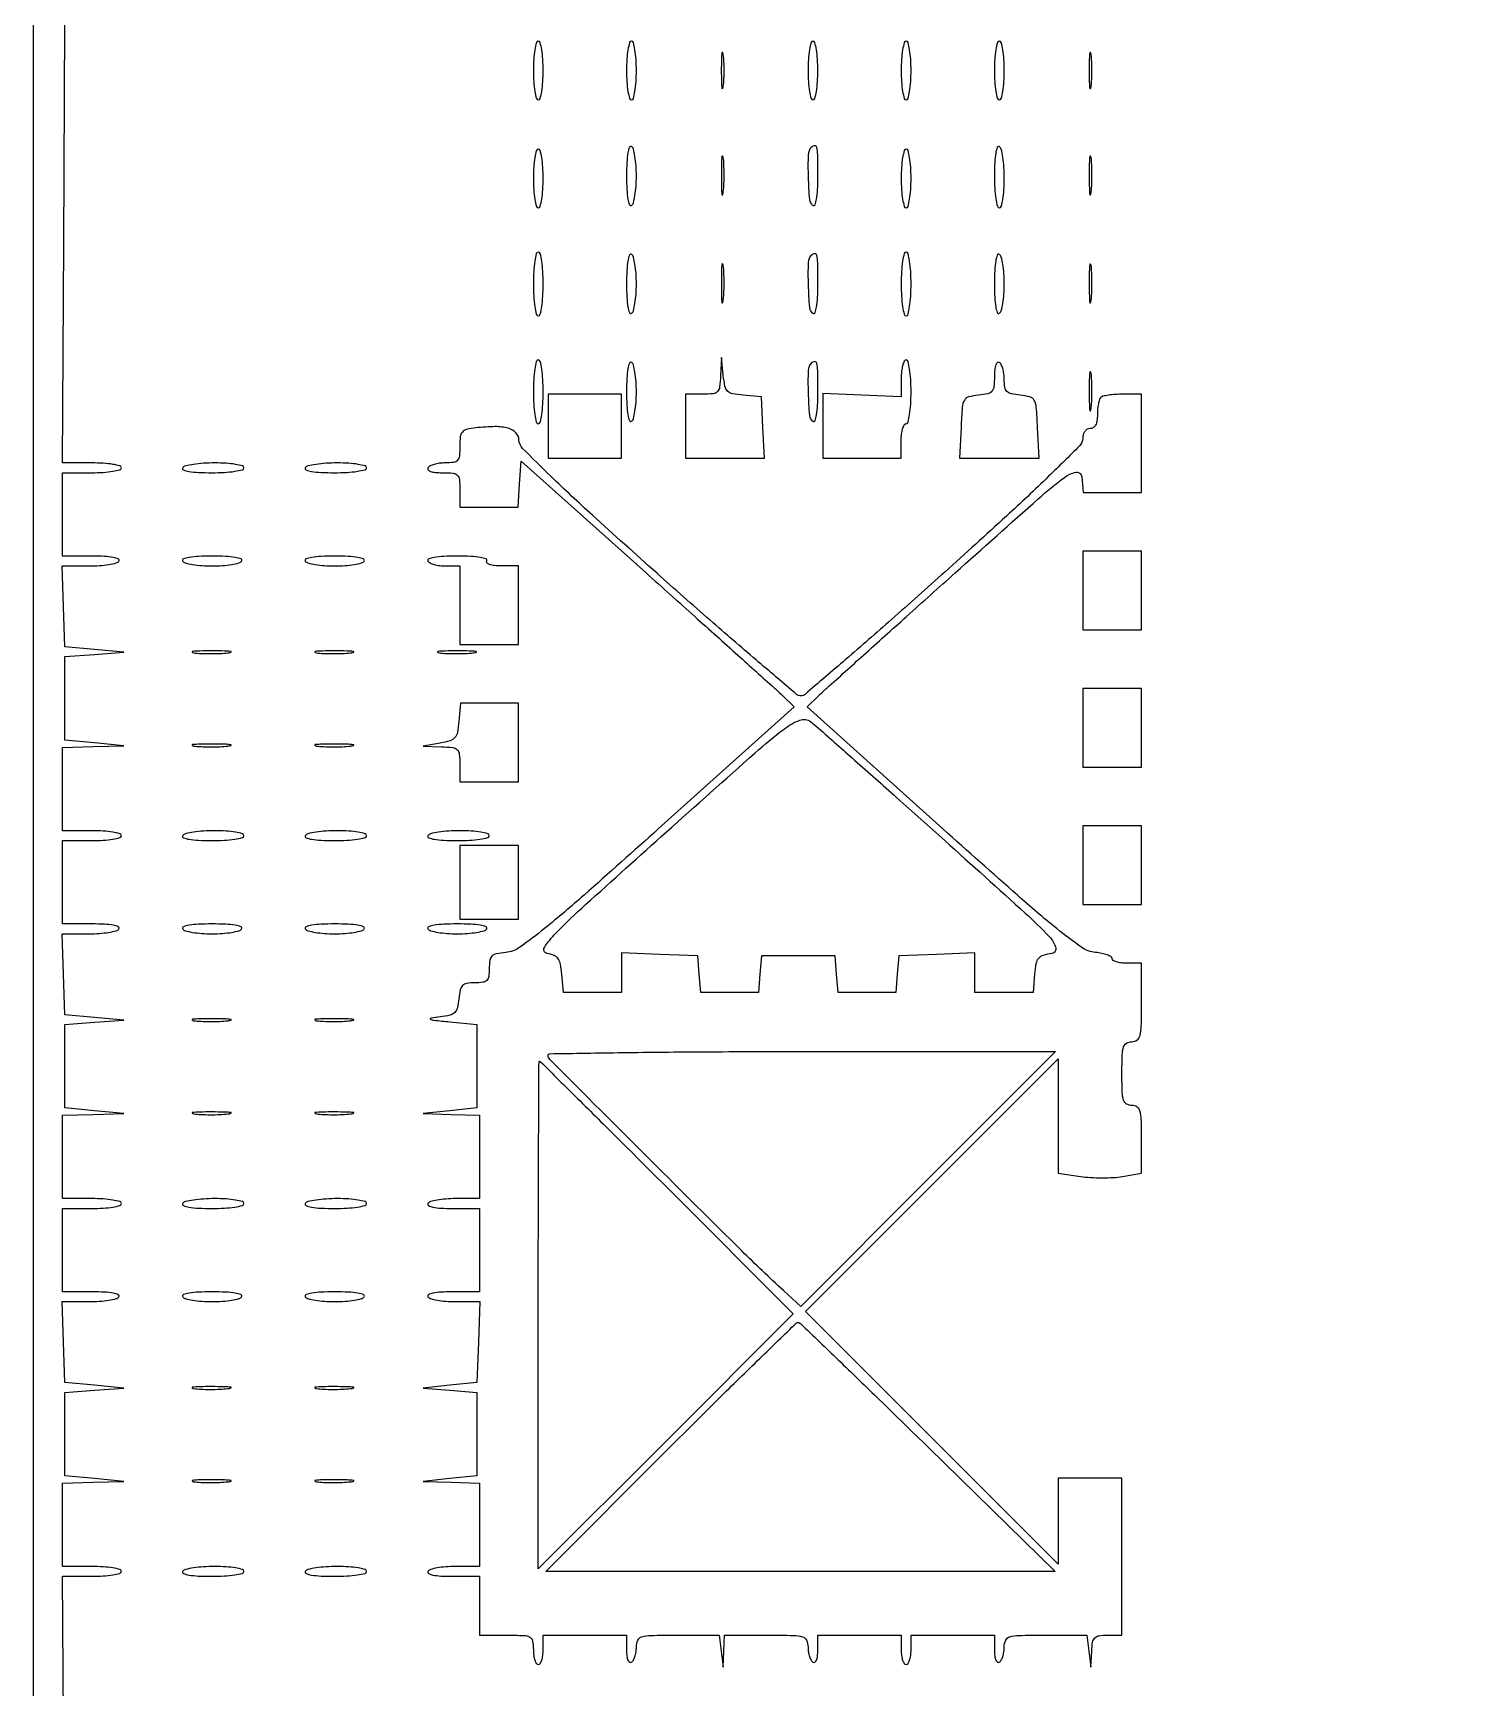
# Model space of a CAD drawing. Extents: x 0 to 1316, y 0 to 1875.
# Drawn here: x 0 to 290.5, y 827.2 to 1164.6 of the extents above; entities that cross this region are included whole.
import ezdxf

# ---------------------------------------------------------------- set-up
doc = ezdxf.new("R2010")
doc.units = 0

msp = doc.modelspace()

# ---------------------------------------------------------------- linework, layer by layer
for points in [[(800.134204, 105.25, -0.000001), (792.412354, 142.427477)], [(727.514282, 446.536164, 0.000002), (714.449329, 385.963021, 0.000161)], [(636.871646, 33.320935, 0.000003), (624.372119, 93.683216, 0.000117)], [(180.420467, 1166.720467, 0.000368), (258.4331, 1166.876732, 0.001102), (311.753835, 1167.140226, 0.000103), (354.131413, 1167.45174, 0.196949)], [(6.238257, 811.25), (5.976513, 850), (11.988257, 850, 0.015376), (14.309741, 850.071407, 0.025839), (16.247064, 850.291585, 0.024017), (17.696506, 850.604855, 0.33971), (18, 851, 0.339565), (17.696775, 851.395008, 0.024068), (16.25, 851.708333, 0.025878), (14.316313, 851.928566, 0.015416), (12, 852), (6, 852), (6, 860.5), (6, 869), (12.25, 869.168108), (18.5, 869.336215), (12.5, 869.918108), (6.5, 870.5), (6.5, 879), (6.5, 887.5), (12.5, 887.946894), (18.5, 888.393788), (12.5, 888.946894), (6.5, 889.5), (6.209558, 897.75), (5.919115, 906), (11.400541, 906, 0.01699), (13.545153, 906.072894, 0.023642), (15.453345, 906.29375, 0.021434), (16.966793, 906.609002, 0.194653), (17.5, 907, 0.455789), (17.36946, 907.419412, 0.058059), (16.343539, 907.73424, 0.033287), (14.576507, 907.938731, 0.012167), (12.059017, 908), (6, 908), (6, 916.5), (6, 925), (12, 925, 0.015416), (14.316313, 925.071434, 0.025878), (16.25, 925.291667, 0.024068), (17.696775, 925.604992, 0.339565), (18, 926, 0.339565), (17.696775, 926.395008, 0.024068), (16.25, 926.708333, 0.025878), (14.316313, 926.928566, 0.015416), (12, 927), (6, 927), (6, 935.5), (6, 944), (12.25, 944.168108), (18.5, 944.336215), (12.5, 944.918108), (6.5, 945.5), (6.5, 954), (6.5, 962.5), (12.5, 962.946894), (18.5, 963.393788), (12.5, 963.946894), (6.5, 964.5), (6.209558, 972.75), (5.919115, 981), (11.400541, 981, 0.01699), (13.545153, 981.072894, 0.023642), (15.453345, 981.29375, 0.021434), (16.966793, 981.609002, 0.194653), (17.5, 982, 0.455789), (17.36946, 982.419412, 0.058059), (16.343539, 982.73424, 0.033287), (14.576507, 982.938731, 0.012167), (12.059017, 983), (6, 983), (6, 991.5), (6, 1000), (12, 1000, 0.015416), (14.316313, 1000.071434, 0.025878), (16.25, 1000.291667, 0.024068), (17.696775, 1000.604992, 0.339565), (18, 1001, 0.339565), (17.696775, 1001.395008, 0.024068), (16.25, 1001.708333, 0.025878), (14.316313, 1001.928566, 0.015416), (12, 1002), (6, 1002), (6, 1010.5), (6, 1019), (12.25, 1019.168108), (18.5, 1019.336215), (12.5, 1019.918108), (6.5, 1020.5), (6.5, 1029), (6.5, 1037.5), (12.5, 1037.946894), (18.5, 1038.393788), (12.5, 1038.946894), (6.5, 1039.5), (6.209558, 1047.75), (5.919115, 1056), (11.400541, 1056, 0.01699), (13.545153, 1056.072894, 0.023642), (15.453345, 1056.29375, 0.021434), (16.966793, 1056.609002, 0.194653), (17.5, 1057, 0.455789), (17.36946, 1057.419412, 0.058059), (16.343539, 1057.73424, 0.033287), (14.576507, 1057.938731, 0.012167), (12.059017, 1058), (6, 1058), (6, 1066.5), (6, 1075), (12, 1075, 0.015416), (14.316313, 1075.071434, 0.025878), (16.25, 1075.291667, 0.024068), (17.696775, 1075.604992, 0.339565), (18, 1076, 0.339692), (17.696539, 1076.395128, 0.024023), (16.247426, 1076.708405, 0.025844), (14.310551, 1076.92859, 0.015381), (11.989705, 1077), (5.97941, 1077), (6.239705, 1121.75), (6.5, 1166.5)]]:
    msp.add_lwpolyline(points, format="xyb")
msp.add_lwpolyline([(1316, 0), (1316, 937.5), (1316, 1875), (658, 1875), (0, 1875), (0, 937.5), (0, 0)])
for points in [[(102, 1157, 0.015416), (102.071434, 1154.683687, 0.025878), (102.291667, 1152.75, 0.024068), (102.604992, 1151.303225, 0.339565), (103, 1151, 0.339565), (103.395008, 1151.303225, 0.024068), (103.708333, 1152.75, 0.025878), (103.928566, 1154.683687, 0.015416), (104, 1157, 0.015416), (103.928566, 1159.316313, 0.025878), (103.708333, 1161.25, 0.024068), (103.395008, 1162.696775, 0.339565), (103, 1163, 0.339565), (102.604992, 1162.696775, 0.024068), (102.291667, 1161.25, 0.025878), (102.071434, 1159.316313, 0.015416)], [(121, 1157, 0.015416), (121.071434, 1154.683687, 0.025878), (121.291667, 1152.75, 0.024068), (121.604992, 1151.303225, 0.339565), (122, 1151, 0.339565), (122.395008, 1151.303225, 0.024068), (122.708333, 1152.75, 0.025878), (122.928566, 1154.683687, 0.015416), (123, 1157, 0.015416), (122.928566, 1159.316313, 0.025878), (122.708333, 1161.25, 0.024068), (122.395008, 1162.696775, 0.339565), (122, 1163, 0.339565), (121.604992, 1162.696775, 0.024068), (121.291667, 1161.25, 0.025878), (121.071434, 1159.316313, 0.015416)], [(140.320074, 1157, 0.005179), (140.344207, 1154.670434, 0.025693), (140.43855, 1153.364063, 0.707215), (140.576315, 1153.333801, 0.108536), (140.723396, 1153.75, 0.019375), (140.849065, 1155.229765, 0.011494), (140.889766, 1157, 0.011494), (140.849065, 1158.770235, 0.019375), (140.723396, 1160.25, 0.108536), (140.576315, 1160.666199, 0.707215), (140.43855, 1160.635937, 0.025693), (140.344207, 1159.329566, 0.005179)], [(158, 1157, 0.015416), (158.071434, 1154.683687, 0.025878), (158.291667, 1152.75, 0.024068), (158.604992, 1151.303225, 0.339565), (159, 1151, 0.339565), (159.395008, 1151.303225, 0.024068), (159.708333, 1152.75, 0.025878), (159.928566, 1154.683687, 0.015416), (160, 1157, 0.015416), (159.928566, 1159.316313, 0.025878), (159.708333, 1161.25, 0.024068), (159.395008, 1162.696775, 0.339565), (159, 1163, 0.339565), (158.604992, 1162.696775, 0.024068), (158.291667, 1161.25, 0.025878), (158.071434, 1159.316313, 0.015416)], [(177, 1157, 0.015416), (177.071434, 1154.683687, 0.025878), (177.291667, 1152.75, 0.024068), (177.604992, 1151.303225, 0.339565), (178, 1151, 0.339565), (178.395008, 1151.303225, 0.024068), (178.708333, 1152.75, 0.025878), (178.928566, 1154.683687, 0.015416), (179, 1157, 0.015416), (178.928566, 1159.316313, 0.025878), (178.708333, 1161.25, 0.024068), (178.395008, 1162.696775, 0.339565), (178, 1163, 0.339565), (177.604992, 1162.696775, 0.024068), (177.291667, 1161.25, 0.025878), (177.071434, 1159.316313, 0.015416)], [(196, 1157, 0.015416), (196.071434, 1154.683687, 0.025878), (196.291667, 1152.75, 0.024068), (196.604992, 1151.303225, 0.339565), (197, 1151, 0.339565), (197.395008, 1151.303225, 0.024068), (197.708333, 1152.75, 0.025878), (197.928566, 1154.683687, 0.015416), (198, 1157, 0.015416), (197.928566, 1159.316313, 0.025878), (197.708333, 1161.25, 0.024068), (197.395008, 1162.696775, 0.339565), (197, 1163, 0.339565), (196.604992, 1162.696775, 0.024068), (196.291667, 1161.25, 0.025878), (196.071434, 1159.316313, 0.015416)], [(215.320074, 1157, 0.005179), (215.344207, 1154.670434, 0.025693), (215.43855, 1153.364063, 0.707215), (215.576315, 1153.333801, 0.108536), (215.723396, 1153.75, 0.019375), (215.849065, 1155.229765, 0.011494), (215.889766, 1157, 0.011494), (215.849065, 1158.770235, 0.019375), (215.723396, 1160.25, 0.108536), (215.576315, 1160.666199, 0.707215), (215.43855, 1160.635937, 0.025693), (215.344207, 1159.329566, 0.005179)], [(102, 1135, 0.015416), (102.071434, 1132.683687, 0.025878), (102.291667, 1130.75, 0.024068), (102.604992, 1129.303225, 0.339565), (103, 1129, 0.339565), (103.395008, 1129.303225, 0.024068), (103.708333, 1130.75, 0.025878), (103.928566, 1132.683687, 0.015416), (104, 1135, 0.015416), (103.928566, 1137.316313, 0.025878), (103.708333, 1139.25, 0.024068), (103.395008, 1140.696775, 0.339565), (103, 1141, 0.339565), (102.604992, 1140.696775, 0.024068), (102.291667, 1139.25, 0.025878), (102.071434, 1137.316313, 0.015416)], [(121, 1135.5, 0.011006), (121.060879, 1132.734552, 0.030291), (121.264429, 1130.795392, 0.049811), (121.576692, 1129.643338, 0.470823), (122, 1129.5, 0.193442), (122.390806, 1130.030344, 0.02194), (122.70625, 1131.517439, 0.023992), (122.927088, 1133.393511, 0.017301), (123, 1135.5, 0.017301), (122.927088, 1137.606489, 0.023992), (122.70625, 1139.482561, 0.02194), (122.390806, 1140.969656, 0.193442), (122, 1141.5, 0.470823), (121.576692, 1141.356662, 0.049811), (121.264429, 1140.204608, 0.030291), (121.060879, 1138.265448, 0.011006)], [(158.666667, 1141.333333, 0.191606), (158.021695, 1139.836196, 0.01408), (158.021715, 1135.276545, 0.01282), (158.268282, 1130.697946, 0.238838), (159, 1129.5, 0.469367), (159.422911, 1129.64208, 0.050604), (159.735441, 1130.780718, 0.030582), (159.939083, 1132.70171, 0.011118), (160, 1135.440983, 0.003474), (159.969637, 1139.811069, 0.052207), (159.790333, 1141.320759, 0.371089), (159.350717, 1141.646427, 0.179984)], [(177, 1135, 0.015416), (177.071434, 1132.683687, 0.025878), (177.291667, 1130.75, 0.024068), (177.604992, 1129.303225, 0.339565), (178, 1129, 0.339565), (178.395008, 1129.303225, 0.024068), (178.708333, 1130.75, 0.025878), (178.928566, 1132.683687, 0.015416), (179, 1135, 0.015416), (178.928566, 1137.316313, 0.025878), (178.708333, 1139.25, 0.024068), (178.395008, 1140.696775, 0.339565), (178, 1141, 0.339565), (177.604992, 1140.696775, 0.024068), (177.291667, 1139.25, 0.025878), (177.071434, 1137.316313, 0.015416)], [(196, 1135.559017, 0.013703), (196.070244, 1132.996435, 0.024127), (196.288115, 1130.889754, 0.021789), (196.598865, 1129.315314, 0.345981), (197, 1129, 0.338832), (197.39431, 1129.301865, 0.024323), (197.707919, 1130.735246, 0.026076), (197.928428, 1132.650657, 0.015621), (198, 1134.940983, 0.015685), (197.927181, 1137.261755, 0.022144), (197.70625, 1139.31835, 0.019282), (197.391852, 1140.954377, 0.199798), (197, 1141.5, 0.469367), (196.577089, 1141.35792, 0.050604), (196.264559, 1140.219282, 0.030582), (196.060917, 1138.29829, 0.011118)], [(140.32814, 1135.5, 0.004587), (140.354021, 1132.993969, 0.026082), (140.449454, 1131.664364, 0.78507), (140.583963, 1131.648711, 0.062969), (140.729798, 1132.272304, 0.015806), (140.851521, 1133.951761, 0.010474), (140.889785, 1135.88463, 0.010546), (140.847937, 1137.765662, 0.02012), (140.721732, 1139.272304, 0.180442), (140.577707, 1139.54838, 0.613017), (140.440431, 1139.495614, 0.021409), (140.349747, 1138.014488, 0.004873)], [(215.32814, 1135.5, 0.004587), (215.354021, 1132.993969, 0.026082), (215.449454, 1131.664364, 0.78507), (215.583963, 1131.648711, 0.062969), (215.729798, 1132.272304, 0.015806), (215.851521, 1133.951761, 0.010474), (215.889785, 1135.88463, 0.010546), (215.847937, 1137.765662, 0.02012), (215.721732, 1139.272304, 0.180442), (215.577707, 1139.54838, 0.613017), (215.440431, 1139.495614, 0.021409), (215.349747, 1138.014488, 0.004873)], [(102, 1113.5, 0.013867), (102.070361, 1110.963427, 0.024301), (102.288462, 1108.875, 0.022017), (102.599474, 1107.314102, 0.345347), (103, 1107, 0.345347), (103.400526, 1107.314102, 0.022017), (103.711538, 1108.875, 0.024301), (103.929639, 1110.963427, 0.013867), (104, 1113.5, 0.013867), (103.929639, 1116.036573, 0.024301), (103.711538, 1118.125, 0.022017), (103.400526, 1119.685898, 0.345347), (103, 1120, 0.345347), (102.599474, 1119.685898, 0.022017), (102.288462, 1118.125, 0.024301), (102.070361, 1116.036573, 0.013867)], [(121, 1113.5, 0.011006), (121.060879, 1110.734552, 0.030291), (121.264429, 1108.795392, 0.049811), (121.576692, 1107.643338, 0.470823), (122, 1107.5, 0.193442), (122.390806, 1108.030344, 0.02194), (122.70625, 1109.517439, 0.023992), (122.927088, 1111.393511, 0.017301), (123, 1113.5, 0.017301), (122.927088, 1115.606489, 0.023992), (122.70625, 1117.482561, 0.02194), (122.390806, 1118.969656, 0.193442), (122, 1119.5, 0.470823), (121.576692, 1119.356662, 0.049811), (121.264429, 1118.204608, 0.030291), (121.060879, 1116.265448, 0.011006)], [(140.32814, 1113.5, 0.004587), (140.354021, 1110.993969, 0.026082), (140.449454, 1109.664364, 0.78507), (140.583963, 1109.648711, 0.062969), (140.729798, 1110.272304, 0.015806), (140.851521, 1111.951761, 0.010474), (140.889785, 1113.88463, 0.010546), (140.847937, 1115.765662, 0.02012), (140.721732, 1117.272304, 0.180442), (140.577707, 1117.54838, 0.613017), (140.440431, 1117.495614, 0.021409), (140.349747, 1116.014488, 0.004873)], [(158.666667, 1119.333333, 0.191606), (158.021695, 1117.836196, 0.01408), (158.021715, 1113.276545, 0.01282), (158.268282, 1108.697946, 0.238838), (159, 1107.5, 0.469367), (159.422911, 1107.64208, 0.050604), (159.735441, 1108.780718, 0.030582), (159.939083, 1110.70171, 0.011118), (160, 1113.440983, 0.003474), (159.969637, 1117.811069, 0.052207), (159.790333, 1119.320759, 0.371089), (159.350717, 1119.646427, 0.179984)], [(177, 1113.5, 0.013867), (177.070361, 1110.963427, 0.024301), (177.288462, 1108.875, 0.022017), (177.599474, 1107.314102, 0.345347), (178, 1107, 0.345347), (178.400526, 1107.314102, 0.022017), (178.711538, 1108.875, 0.024301), (178.929639, 1110.963427, 0.013867), (179, 1113.5, 0.013867), (178.929639, 1116.036573, 0.024301), (178.711538, 1118.125, 0.022017), (178.400526, 1119.685898, 0.345347), (178, 1120, 0.345347), (177.599474, 1119.685898, 0.022017), (177.288462, 1118.125, 0.024301), (177.070361, 1116.036573, 0.013867)], [(196, 1113.5, 0.011006), (196.060879, 1110.734552, 0.030291), (196.264429, 1108.795392, 0.049811), (196.576692, 1107.643338, 0.470823), (197, 1107.5, 0.193442), (197.390806, 1108.030344, 0.02194), (197.70625, 1109.517439, 0.023992), (197.927088, 1111.393511, 0.017301), (198, 1113.5, 0.017301), (197.927088, 1115.606489, 0.023992), (197.70625, 1117.482561, 0.02194), (197.390806, 1118.969656, 0.193442), (197, 1119.5, 0.470823), (196.576692, 1119.356662, 0.049811), (196.264429, 1118.204608, 0.030291), (196.060879, 1116.265448, 0.011006)], [(215.32814, 1113.5, 0.004587), (215.354021, 1110.993969, 0.026082), (215.449454, 1109.664364, 0.78507), (215.583963, 1109.648711, 0.062969), (215.729798, 1110.272304, 0.015806), (215.851521, 1111.951761, 0.010474), (215.889785, 1113.88463, 0.010546), (215.847937, 1115.765662, 0.02012), (215.721732, 1117.272304, 0.180442), (215.577707, 1117.54838, 0.613017), (215.440431, 1117.495614, 0.021409), (215.349747, 1116.014488, 0.004873)], [(102, 1091.5, 0.013867), (102.070361, 1088.963427, 0.024301), (102.288462, 1086.875, 0.022017), (102.599474, 1085.314102, 0.345347), (103, 1085, 0.345347), (103.400526, 1085.314102, 0.022017), (103.711538, 1086.875, 0.024301), (103.929639, 1088.963427, 0.013867), (104, 1091.5, 0.013867), (103.929639, 1094.036573, 0.024301), (103.711538, 1096.125, 0.022017), (103.400526, 1097.685898, 0.345347), (103, 1098, 0.345347), (102.599474, 1097.685898, 0.022017), (102.288462, 1096.125, 0.024301), (102.070361, 1094.036573, 0.013867)], [(121, 1091.5, 0.011006), (121.060879, 1088.734552, 0.030291), (121.264429, 1086.795392, 0.049811), (121.576692, 1085.643338, 0.470823), (122, 1085.5, 0.193442), (122.390806, 1086.030344, 0.02194), (122.70625, 1087.517439, 0.023992), (122.927088, 1089.393511, 0.017301), (123, 1091.5, 0.017301), (122.927088, 1093.606489, 0.023992), (122.70625, 1095.482561, 0.02194), (122.390806, 1096.969656, 0.193442), (122, 1097.5, 0.470823), (121.576692, 1097.356662, 0.049811), (121.264429, 1096.204608, 0.030291), (121.060879, 1094.265448, 0.011006)], [(140.168103, 1094.75, -0.019629), (139.97475, 1092.454959, -0.164217), (139.529212, 1091.529865, -0.17726), (138.631191, 1091.100975, -0.023676), (136.5, 1091), (133, 1091), (133, 1084.5), (133, 1078), (141.047717, 1078), (149.095435, 1078), (148.797717, 1084.25), (148.5, 1090.5), (144.806969, 1090.806969, -0.024629), (142.61326, 1091.098631, -0.14956), (141.607756, 1091.619996, -0.149256), (141.065053, 1092.615283, -0.024498), (140.725072, 1094.806969), (140.336206, 1098.5)], [(158.666667, 1097.333333, 0.191606), (158.021695, 1095.836196, 0.01408), (158.021715, 1091.276545, 0.01282), (158.268282, 1086.697946, 0.238838), (159, 1085.5, 0.469367), (159.422911, 1085.64208, 0.050604), (159.735441, 1086.780718, 0.030582), (159.939083, 1088.70171, 0.011118), (160, 1091.440983, 0.003474), (159.969637, 1095.811069, 0.052207), (159.790333, 1097.320759, 0.371089), (159.350717, 1097.646427, 0.179984)], [(177.002349, 1094.25), (177.004698, 1090.5), (169.002349, 1090.826147), (161, 1091.152294), (161, 1084.576147), (161, 1078), (169, 1078), (177, 1078), (177, 1081.5, -0.027026), (177.072542, 1082.841111, -0.042582), (177.29375, 1083.971875, -0.052312), (177.614308, 1084.767902, -0.277684), (178, 1085, 0.345347), (178.400526, 1085.314102, 0.022017), (178.711538, 1086.875, 0.024301), (178.929639, 1088.963427, 0.013867), (179, 1091.5, 0.013867), (178.929639, 1094.036573, 0.024301), (178.711538, 1096.125, 0.022017), (178.400526, 1097.685898, 0.345347), (178, 1098, 0.287407), (177.613741, 1097.757982, 0.047867), (177.29444, 1096.898438, 0.039992), (177.073906, 1095.687033, 0.025196)], [(196, 1094.622375, -0.024404), (195.899919, 1092.57312, -0.153379), (195.495158, 1091.621042, -0.164408), (194.633915, 1091.106514, -0.029134), (192.75, 1090.813358, 0.041451), (190.746566, 1090.450914, 0.206205), (189.869089, 1089.757812, 0.105074), (189.458337, 1088.361844, 0.007297), (189.202283, 1084.25), (188.904565, 1078), (197, 1078), (205.095435, 1078), (204.797717, 1084.25, 0.007297), (204.541663, 1088.361844, 0.105074), (204.130911, 1089.757812, 0.206205), (203.253434, 1090.450914, 0.041451), (201.25, 1090.813358, -0.028362), (199.448332, 1091.090871, -0.14263), (198.559575, 1091.568224, -0.16104), (198.124175, 1092.414395, -0.038991), (198, 1094.004341, 0.032072), (197.926361, 1095.151209, 0.037614), (197.70625, 1096.218211, 0.040974), (197.385438, 1097.069153, 0.144695), (197, 1097.5, 0.331809), (196.603163, 1097.465315, 0.12779), (196.277317, 1096.977236, 0.060153), (196.064958, 1096.001476, 0.023538)], [(215.32814, 1091.5, 0.004587), (215.354021, 1088.993969, 0.026082), (215.449454, 1087.664364, 0.78507), (215.583963, 1087.648711, 0.062969), (215.729798, 1088.272304, 0.015806), (215.851521, 1089.951761, 0.010474), (215.889785, 1091.88463, 0.010546), (215.847937, 1093.765662, 0.02012), (215.721732, 1095.272304, 0.180442), (215.577707, 1095.54838, 0.613017), (215.440431, 1095.495614, 0.021409), (215.349747, 1094.014488, 0.004873)], [(217.666667, 1090.333333, 0.12431), (217.408273, 1089.900353, 0.025624), (217.195833, 1089.030208, 0.025482), (217.048954, 1087.96693, 0.021582), (217, 1086.833333, -0.037322), (216.908154, 1085.604587, -0.084621), (216.617647, 1084.722222, -0.124534), (216.140475, 1084.194028, -0.148148), (215.5, 1084, 0.130676), (214.924911, 1083.847088, 0.101877), (214.438059, 1083.417657, 0.088863), (214.112043, 1082.772132, 0.072731), (214, 1082.005944, -0.199067), (213.36448, 1080.472954, -0.003751), (207.05891, 1074.268675, -0.007006), (198.450783, 1066.155813, -0.002468), (185.886322, 1054.755944, -0.002058), (175.018949, 1045.073776, -0.003308), (165.665641, 1036.918934, -0.000658), (157.389529, 1029.818023, -0.178822), (156.528744, 1029.5, -0.177686), (155.666781, 1029.816303, -0.000661), (147.403036, 1036.84375, -0.003309), (138.062009, 1044.91597, -0.002059), (127.20926, 1054.5, -0.002298), (114.042306, 1066.333496, -0.007841), (105.629991, 1074.207986, -0.005445), (99.81018, 1079.953329, -0.189819), (99.066838, 1081.683578, 0.187826), (98.448295, 1083.138749, 0.132204), (96.90171, 1084.05463, 0.072404), (94.239232, 1084.395196, 0.023206), (90.25, 1084.140594, 0.02931), (88.384636, 1083.822805, 0.158651), (87.516134, 1083.299804, 0.153009), (87.104958, 1082.354876, 0.026698), (87, 1080.390594, -0.022954), (86.909517, 1078.420643, -0.156947), (86.533151, 1077.538219, -0.18273), (85.744239, 1077.112527, -0.033349), (84.059017, 1077, 0.031397), (82.887885, 1076.926388, 0.037109), (81.8004, 1076.70625, 0.040338), (80.934161, 1076.385578, 0.146547), (80.5, 1076, 0.336396), (80.538053, 1075.602477, 0.125298), (81.038303, 1075.276831, 0.059005), (82.033693, 1075.06479, 0.023007), (83.440983, 1075, -0.020989), (85.614803, 1074.908706, -0.175028), (86.495785, 1074.504146, -0.178341), (86.906238, 1073.634066, -0.021957), (87, 1071.5), (87, 1068), (92.945209, 1068), (98.890418, 1068), (99.195209, 1072.679396), (99.5, 1077.358792), (125, 1054.557946, -0.000303), (134.940662, 1045.658648, -0.000441), (143.69805, 1037.795173, -0.000217), (151.132464, 1031.101957, -0.00762), (152.844425, 1029.511397), (155.188851, 1027.265695), (127.474561, 1002.382847, -0.001801), (112.331846, 988.885397, -0.010869), (104.29539, 982.079536, -0.017125), (99.181598, 978.218621, -0.130962), (96.380136, 977.189635, 0.025897), (94.47265, 976.914316, 0.143637), (93.563857, 976.440668, 0.165412), (93.123337, 975.588626, 0.037346), (93, 973.939635, -0.032111), (92.894809, 972.303377, -0.165612), (92.500255, 971.500255, -0.165787), (91.697798, 971.105352, -0.032195), (90.063358, 971, 0.037122), (88.430238, 970.878583, 0.160604), (87.573364, 970.446647, 0.144937), (87.092442, 969.561132, 0.028393), (86.813358, 967.75, -0.034167), (86.510677, 965.925816, -0.142745), (85.96681, 964.967758, -0.133065), (84.970439, 964.415216, -0.028169), (83, 964.045581, 0.00755), (81.059874, 963.763835, 0.728591), (81.031015, 963.575654, 0.089586), (81.670789, 963.388248, 0.001847), (85, 963.045581), (90.5, 962.5), (90.5, 954), (90.5, 945.5), (85, 944.912997), (79.5, 944.325993), (85.25, 944.162997), (91, 944), (91, 935.5), (91, 927), (86.059017, 927, 0.018832), (84.121554, 926.927002, 0.025672), (82.3879, 926.70625, 0.024383), (81.016825, 926.389932, 0.187586), (80.5, 926, 0.439638), (80.617202, 925.584344, 0.067066), (81.532337, 925.267178, 0.036506), (83.14533, 925.061691, 0.013434), (85.440983, 925), (91, 925), (91, 916.5), (91, 908), (85.440983, 908, 0.013434), (83.14533, 907.938309, 0.036506), (81.532337, 907.732822, 0.067066), (80.617202, 907.415656, 0.439638), (80.5, 907, 0.188158), (81.018124, 906.609986, 0.024145), (82.39978, 906.29375, 0.025509), (84.146496, 906.07299, 0.01868), (86.099459, 906), (91.080885, 906), (90.790442, 897.75), (90.5, 889.5), (85, 888.943602), (79.5, 888.387204), (85, 887.943602), (90.5, 887.5), (90.5, 879), (90.5, 870.5), (85, 869.912997), (79.5, 869.325993), (85.25, 869.162997), (91, 869), (91, 860.5), (91, 852), (86.059017, 852, 0.018832), (84.121554, 851.927002, 0.025672), (82.3879, 851.70625, 0.024383), (81.016825, 851.389932, 0.187586), (80.5, 851, 0.439638), (80.617202, 850.584344, 0.067066), (81.532337, 850.267178, 0.036506), (83.14533, 850.061691, 0.013434), (85.440983, 850), (91, 850), (91, 844), (91, 838), (96.5, 838, -0.008002), (100.082489, 837.942664, -0.11737), (101.291667, 837.613636, -0.230406), (101.847929, 836.83205, -0.041432), (102, 835, 0.031626), (102.072766, 833.850749, 0.048861), (102.29375, 832.88125, 0.06271), (102.615738, 832.209557, 0.254951), (103, 832, 0.254951), (103.384262, 832.209557, 0.06271), (103.70625, 832.88125, 0.048861), (103.927234, 833.850749, 0.031626), (104, 835), (104, 838), (112.5, 838), (121, 838), (121, 834.940983, 0.027979), (121.066344, 833.756294, 0.069343), (121.281216, 832.916013, 0.145541), (121.608231, 832.509855, 0.297719), (122, 832.5, 0.130646), (122.384508, 832.906663, 0.045439), (122.70625, 833.653525, 0.041396), (122.926158, 834.57934, 0.037634), (123, 835.559017, -0.104398), (123.296409, 836.963163, -0.221802), (124.114062, 837.677667, -0.066323), (125.953318, 837.954116, -0.004184), (131.436642, 838), (139.873283, 838), (140.276604, 834.75), (140.679926, 831.5), (140.839963, 834.75), (141, 838), (149.5, 838, -0.004134), (155.028891, 837.954283, -0.065873), (156.879449, 837.678206, -0.221589), (157.701498, 836.96333, -0.105106), (158, 835.559017, 0.037634), (158.073842, 834.57934, 0.041396), (158.29375, 833.653525, 0.045439), (158.615492, 832.906663, 0.130646), (159, 832.5, 0.297719), (159.391769, 832.509855, 0.145541), (159.718784, 832.916013, 0.069343), (159.933656, 833.756294, 0.027979), (160, 834.940983), (160, 838), (168.5, 838), (177, 838), (177, 835, 0.031626), (177.072766, 833.850749, 0.048861), (177.29375, 832.88125, 0.06271), (177.615738, 832.209557, 0.254951), (178, 832, 0.254951), (178.384262, 832.209557, 0.06271), (178.70625, 832.88125, 0.048861), (178.927234, 833.850749, 0.031626), (179, 835), (179, 838), (187.5, 838), (196, 838), (196, 834.940983, 0.027979), (196.066344, 833.756294, 0.069343), (196.281216, 832.916013, 0.145541), (196.608231, 832.509855, 0.297719), (197, 832.5, 0.130646), (197.384508, 832.906663, 0.045439), (197.70625, 833.653525, 0.041396), (197.926158, 834.57934, 0.037634), (198, 835.559017, -0.104398), (198.296409, 836.963163, -0.221802), (199.114062, 837.677667, -0.066323), (200.953318, 837.954116, -0.004184), (206.436642, 838), (214.873283, 838), (215.276604, 834.75), (215.679926, 831.5), (215.839963, 834.75, -0.027027), (216.031258, 836.596266, -0.154738), (216.466776, 837.46583, -0.168099), (217.30298, 837.886758, -0.033328), (219, 838), (222, 838), (222, 854), (222, 870), (215.5, 870), (209, 870), (209, 861.252427), (209, 852.504854), (183.252427, 878.252427), (157.504854, 904), (183.252427, 929.747573), (209, 955.495146), (209, 943.861117), (209, 932.227088), (213.583488, 931.539751, 0.02185), (215.623898, 931.324392, 0.014613), (217.971051, 931.248691, 0.014729), (220.254507, 931.309079, 0.027875), (222.083488, 931.514105), (226, 932.175796), (226, 939.087898, 0.006717), (225.945224, 943.165299, 0.063784), (225.677663, 944.885987, 0.184232), (225.069854, 945.692137, 0.14102), (224, 946, -0.134481), (222.93396, 946.292005, -0.186514), (222.326923, 947.0625, -0.067313), (222.056399, 948.696451, -0.007414), (222, 952.5, -0.007414), (222.056399, 956.303549, -0.067313), (222.326923, 957.9375, -0.186514), (222.93396, 958.707995, -0.134481), (224, 959, 0.157888), (225.078201, 959.349175, 0.176663), (225.6875, 960.25, 0.055952), (225.948615, 962.198839, 0.005351), (226, 967), (226, 975), (223, 975, -0.029678), (221.85063, 975.068282, -0.046247), (220.88125, 975.276018, -0.058467), (220.205507, 975.578056, -0.264326), (220, 975.939635, 0.2642), (219.782357, 976.322775, 0.046149), (219.003814, 976.694422, 0.03958), (217.908009, 977.002447, 0.025916), (216.60873, 977.189635, -0.130756), (213.798464, 978.219606, -0.017365), (208.701548, 982.062742, -0.010923), (200.680251, 988.855223, -0.001794), (185.510086, 1002.378629), (157.802713, 1027.257258), (160.151356, 1029.509607, -0.007676), (161.86614, 1031.104276, -0.000219), (169.300711, 1037.802314, -0.000445), (178.059041, 1045.671927, -0.000306), (188, 1054.577225, -0.000946), (204.941402, 1069.677386, -0.019056), (210.273148, 1074.059961, -0.121142), (212.646677, 1075.088139, -0.434852), (213.813358, 1074.196247), (214.126717, 1071), (220.063358, 1071), (226, 1071), (226, 1081), (226, 1091), (222.166667, 1091, 0.016072), (220.650003, 1090.951236, 0.020702), (219.263542, 1090.804167, 0.018996), (218.138112, 1090.593478, 0.14152)], [(30.5, 1076, 0.469367), (30.64208, 1075.577089, 0.050604), (31.780718, 1075.264559, 0.030582), (33.70171, 1075.060917, 0.011118), (36.440983, 1075, 0.013703), (39.003565, 1075.070244, 0.024127), (41.110246, 1075.288115, 0.021789), (42.684686, 1075.598865, 0.345981), (43, 1076, 0.338832), (42.698135, 1076.39431, 0.024323), (41.264754, 1076.707919, 0.026076), (39.349343, 1076.928428, 0.015621), (37.059017, 1077, 0.015685), (34.738245, 1076.927181, 0.022144), (32.68165, 1076.70625, 0.019282), (31.045623, 1076.391852, 0.199798)], [(55.5, 1076, 0.469367), (55.64208, 1075.577089, 0.050604), (56.780718, 1075.264559, 0.030582), (58.70171, 1075.060917, 0.011118), (61.440983, 1075, 0.013703), (64.003565, 1075.070244, 0.024127), (66.110246, 1075.288115, 0.021789), (67.684686, 1075.598865, 0.345981), (68, 1076, 0.338832), (67.698135, 1076.39431, 0.024323), (66.264754, 1076.707919, 0.026076), (64.349343, 1076.928428, 0.015621), (62.059017, 1077, 0.015685), (59.738245, 1076.927181, 0.022144), (57.68165, 1076.70625, 0.019282), (56.045623, 1076.391852, 0.199798)], [(30.5, 1057, 0.193442), (31.030344, 1056.609194, 0.02194), (32.517439, 1056.29375, 0.023992), (34.393511, 1056.072912, 0.017301), (36.5, 1056, 0.017301), (38.606489, 1056.072912, 0.023992), (40.482561, 1056.29375, 0.02194), (41.969656, 1056.609194, 0.193442), (42.5, 1057, 0.470823), (42.356662, 1057.423308, 0.049811), (41.204608, 1057.735571, 0.030291), (39.265448, 1057.939121, 0.011006), (36.5, 1058, 0.011006), (33.734552, 1057.939121, 0.030291), (31.795392, 1057.735571, 0.049811), (30.643338, 1057.423308, 0.470823)], [(55.5, 1057, 0.193442), (56.030344, 1056.609194, 0.02194), (57.517439, 1056.29375, 0.023992), (59.393511, 1056.072912, 0.017301), (61.5, 1056, 0.017301), (63.606489, 1056.072912, 0.023992), (65.482561, 1056.29375, 0.02194), (66.969656, 1056.609194, 0.193442), (67.5, 1057, 0.470823), (67.356662, 1057.423308, 0.049811), (66.204608, 1057.735571, 0.030291), (64.265448, 1057.939121, 0.011006), (61.5, 1058, 0.011006), (58.734552, 1057.939121, 0.030291), (56.795392, 1057.735571, 0.049811), (55.643338, 1057.423308, 0.470823)], [(80.5, 1057, 0.146547), (80.934161, 1056.614422, 0.040338), (81.8004, 1056.29375, 0.037109), (82.887885, 1056.073612, 0.031397), (84.059017, 1056), (87, 1056), (87, 1048), (87, 1040), (93, 1040), (99, 1040), (99, 1048), (99, 1056), (95.440983, 1056, -0.023007), (94.033693, 1056.06479, -0.059005), (93.038303, 1056.276831, -0.125298), (92.538053, 1056.602477, -0.336396), (92.5, 1057, 0.470823), (92.356662, 1057.423308, 0.049811), (91.204608, 1057.735571, 0.030291), (89.265448, 1057.939121, 0.011006), (86.5, 1058, 0.011006), (83.734552, 1057.939121, 0.030291), (81.795392, 1057.735571, 0.049811), (80.643338, 1057.423308, 0.470823)], [(32.727696, 1038.278268, 0.02012), (34.234338, 1038.152063, 0.010546), (36.11537, 1038.110215, 0.010474), (38.048239, 1038.148479, 0.015806), (39.727696, 1038.270202, 0.062969), (40.351289, 1038.416037, 0.78507), (40.335636, 1038.550546, 0.026082), (39.006031, 1038.645979, 0.004587), (36.5, 1038.67186, 0.004873), (33.985512, 1038.650253, 0.021409), (32.504386, 1038.559569, 0.613017), (32.45162, 1038.422293, 0.180442)], [(57.727696, 1038.278268, 0.02012), (59.234338, 1038.152063, 0.010546), (61.11537, 1038.110215, 0.010474), (63.048239, 1038.148479, 0.015806), (64.727696, 1038.270202, 0.062969), (65.351289, 1038.416037, 0.78507), (65.335636, 1038.550546, 0.026082), (64.006031, 1038.645979, 0.004587), (61.5, 1038.67186, 0.004873), (58.985512, 1038.650253, 0.021409), (57.504386, 1038.559569, 0.613017), (57.45162, 1038.422293, 0.180442)], [(82.727696, 1038.278268, 0.02012), (84.234338, 1038.152063, 0.010546), (86.11537, 1038.110215, 0.010474), (88.048239, 1038.148479, 0.015806), (89.727696, 1038.270202, 0.062969), (90.351289, 1038.416037, 0.78507), (90.335636, 1038.550546, 0.026082), (89.006031, 1038.645979, 0.004587), (86.5, 1038.67186, 0.004873), (83.985512, 1038.650253, 0.021409), (82.504386, 1038.559569, 0.613017), (82.45162, 1038.422293, 0.180442)], [(86.810365, 1024.25, -0.025551), (86.517572, 1022.072597, -0.133922), (85.995728, 1020.995103, -0.141111), (85.013646, 1020.36125, -0.029485), (83, 1019.881641), (79.5, 1019.263282), (83.25, 1019.131641, -0.019387), (85.55119, 1018.96137, -0.165676), (86.47274, 1018.5264, -0.178862), (86.900107, 1017.635891, -0.023372), (87, 1015.5), (87, 1012), (93, 1012), (99, 1012), (99, 1020), (99, 1028), (93.060365, 1028), (87.120731, 1028)], [(185.881068, 1000, -0.000995), (202.292374, 985.214625, -0.01895), (207.229568, 980.396309, -0.121405), (208.489009, 978.186722, -0.450641), (207.727789, 977, 0.035001), (205.902966, 976.584921, 0.146769), (204.975381, 975.970428, 0.129042), (204.474518, 974.899826, 0.024591), (204.189635, 972.75), (203.879269, 969), (197.939635, 969), (192, 969), (192, 973.042064), (192, 977.084129), (184.25, 976.792064), (176.5, 976.5), (176.189635, 972.75), (175.879269, 969), (170, 969), (164.120731, 969), (163.810365, 972.75), (163.5, 976.5), (156, 976.5), (148.5, 976.5), (148.189635, 972.75), (147.879269, 969), (142, 969), (136.120731, 969), (135.810365, 972.75), (135.5, 976.5), (127.75, 976.792064), (120, 977.084129), (120, 973.042064), (120, 969), (114.060365, 969), (108.120731, 969), (107.810365, 972.745507, 0.025193), (107.536636, 974.790698, 0.110254), (107.061156, 975.905832, 0.141039), (106.223276, 976.566785, 0.051456), (104.759108, 976.995507, -0.532603), (104.239961, 978.189978, -0.052192), (106.590726, 981.138509, -0.0147), (112.642423, 986.937032, -0.001173), (129.120827, 1001.752025, -0.000986), (147.181527, 1017.849093, -0.018172), (153.100122, 1022.730552, -0.068812), (156.317458, 1024.55526, -0.263683), (158.514999, 1024.252025, -0.017681), (160.138775, 1022.917017, -0.000419), (167.49905, 1016.405282, -0.000922), (176.106801, 1008.748634, -0.000626)], [(32.727696, 1019.278268, 0.02012), (34.234338, 1019.152063, 0.010546), (36.11537, 1019.110215, 0.010474), (38.048239, 1019.148479, 0.015806), (39.727696, 1019.270202, 0.062969), (40.351289, 1019.416037, 0.78507), (40.335636, 1019.550546, 0.026082), (39.006031, 1019.645979, 0.004587), (36.5, 1019.67186, 0.004873), (33.985512, 1019.650253, 0.021409), (32.504386, 1019.559569, 0.613017), (32.45162, 1019.422293, 0.180442)], [(57.727696, 1019.278268, 0.02012), (59.234338, 1019.152063, 0.010546), (61.11537, 1019.110215, 0.010474), (63.048239, 1019.148479, 0.015806), (64.727696, 1019.270202, 0.062969), (65.351289, 1019.416037, 0.78507), (65.335636, 1019.550546, 0.026082), (64.006031, 1019.645979, 0.004587), (61.5, 1019.67186, 0.004873), (58.985512, 1019.650253, 0.021409), (57.504386, 1019.559569, 0.613017), (57.45162, 1019.422293, 0.180442)], [(30.5, 1001, 0.469367), (30.64208, 1000.577089, 0.050604), (31.780718, 1000.264559, 0.030582), (33.70171, 1000.060917, 0.011118), (36.440983, 1000, 0.013703), (39.003565, 1000.070244, 0.024127), (41.110246, 1000.288115, 0.021789), (42.684686, 1000.598865, 0.345981), (43, 1001, 0.338832), (42.698135, 1001.39431, 0.024323), (41.264754, 1001.707919, 0.026076), (39.349343, 1001.928428, 0.015621), (37.059017, 1002, 0.015685), (34.738245, 1001.927181, 0.022144), (32.68165, 1001.70625, 0.019282), (31.045623, 1001.391852, 0.199798)], [(55.5, 1001, 0.469367), (55.64208, 1000.577089, 0.050604), (56.780718, 1000.264559, 0.030582), (58.70171, 1000.060917, 0.011118), (61.440983, 1000, 0.013703), (64.003565, 1000.070244, 0.024127), (66.110246, 1000.288115, 0.021789), (67.684686, 1000.598865, 0.345981), (68, 1001, 0.338832), (67.698135, 1001.39431, 0.024323), (66.264754, 1001.707919, 0.026076), (64.349343, 1001.928428, 0.015621), (62.059017, 1002, 0.015685), (59.738245, 1001.927181, 0.022144), (57.68165, 1001.70625, 0.019282), (56.045623, 1001.391852, 0.199798)], [(80.5, 1001, 0.469367), (80.64208, 1000.577089, 0.050604), (81.780718, 1000.264559, 0.030582), (83.70171, 1000.060917, 0.011118), (86.440983, 1000, 0.013703), (89.003565, 1000.070244, 0.024127), (91.110246, 1000.288115, 0.021789), (92.684686, 1000.598865, 0.345981), (93, 1001, 0.338832), (92.698135, 1001.39431, 0.024323), (91.264754, 1001.707919, 0.026076), (89.349343, 1001.928428, 0.015621), (87.059017, 1002, 0.015685), (84.738245, 1001.927181, 0.022144), (82.68165, 1001.70625, 0.019282), (81.045623, 1001.391852, 0.199798)], [(30.5, 982, 0.193442), (31.030344, 981.609194, 0.02194), (32.517439, 981.29375, 0.023992), (34.393511, 981.072912, 0.017301), (36.5, 981, 0.017301), (38.606489, 981.072912, 0.023992), (40.482561, 981.29375, 0.02194), (41.969656, 981.609194, 0.193442), (42.5, 982, 0.470823), (42.356662, 982.423308, 0.049811), (41.204608, 982.735571, 0.030291), (39.265448, 982.939121, 0.011006), (36.5, 983, 0.011006), (33.734552, 982.939121, 0.030291), (31.795392, 982.735571, 0.049811), (30.643338, 982.423308, 0.470823)], [(55.5, 982, 0.193442), (56.030344, 981.609194, 0.02194), (57.517439, 981.29375, 0.023992), (59.393511, 981.072912, 0.017301), (61.5, 981, 0.017301), (63.606489, 981.072912, 0.023992), (65.482561, 981.29375, 0.02194), (66.969656, 981.609194, 0.193442), (67.5, 982, 0.470823), (67.356662, 982.423308, 0.049811), (66.204608, 982.735571, 0.030291), (64.265448, 982.939121, 0.011006), (61.5, 983, 0.011006), (58.734552, 982.939121, 0.030291), (56.795392, 982.735571, 0.049811), (55.643338, 982.423308, 0.470823)], [(80.5, 982, 0.193442), (81.030344, 981.609194, 0.02194), (82.517439, 981.29375, 0.023992), (84.393511, 981.072912, 0.017301), (86.5, 981, 0.017301), (88.606489, 981.072912, 0.023992), (90.482561, 981.29375, 0.02194), (91.969656, 981.609194, 0.193442), (92.5, 982, 0.470823), (92.356662, 982.423308, 0.049811), (91.204608, 982.735571, 0.030291), (89.265448, 982.939121, 0.011006), (86.5, 983, 0.011006), (83.734552, 982.939121, 0.030291), (81.795392, 982.735571, 0.049811), (80.643338, 982.423308, 0.470823)], [(32.727696, 963.278268, 0.02012), (34.234338, 963.152063, 0.010546), (36.11537, 963.110215, 0.010474), (38.048239, 963.148479, 0.015806), (39.727696, 963.270202, 0.062969), (40.351289, 963.416037, 0.78507), (40.335636, 963.550546, 0.026082), (39.006031, 963.645979, 0.004587), (36.5, 963.67186, 0.004873), (33.985512, 963.650253, 0.021409), (32.504386, 963.559569, 0.613017), (32.45162, 963.422293, 0.180442)], [(57.727696, 963.278268, 0.02012), (59.234338, 963.152063, 0.010546), (61.11537, 963.110215, 0.010474), (63.048239, 963.148479, 0.015806), (64.727696, 963.270202, 0.062969), (65.351289, 963.416037, 0.78507), (65.335636, 963.550546, 0.026082), (64.006031, 963.645979, 0.004587), (61.5, 963.67186, 0.004873), (58.985512, 963.650253, 0.021409), (57.504386, 963.559569, 0.613017), (57.45162, 963.422293, 0.180442)], [(129.25728, 929.242855), (155.000135, 903.48571), (129.000067, 877.500067), (103, 851.514424), (103, 903.257212, -0.000466), (103.018483, 923.098027, -0.000777), (103.075556, 939.800556, -0.000024), (103.151324, 954.894647, -0.41273), (103.257212, 955, -0.197657), (103.43689, 954.926083, -0.000034), (111.000832, 947.433839, -0.000775), (119.368142, 939.118977, -0.000468)], [(182.519876, 931.019887), (156.554177, 905.039775), (153.027089, 908.246429, -0.01053), (144.469644, 916.362074, -0.001275), (126.077149, 934.648849, -0.000112), (105.367708, 955.353796, -0.198883), (105, 956.241666, -0.409681), (105.306215, 956.552664, -0.000212), (120.199444, 956.777239, -0.00229), (136.902009, 956.945506, -0.001373), (156.742788, 957), (208.485576, 957)], [(32.727696, 944.278268, 0.02012), (34.234338, 944.152063, 0.010546), (36.11537, 944.110215, 0.010474), (38.048239, 944.148479, 0.015806), (39.727696, 944.270202, 0.062969), (40.351289, 944.416037, 0.78507), (40.335636, 944.550546, 0.026082), (39.006031, 944.645979, 0.004587), (36.5, 944.67186, 0.004873), (33.985512, 944.650253, 0.021409), (32.504386, 944.559569, 0.613017), (32.45162, 944.422293, 0.180442)], [(57.727696, 944.278268, 0.02012), (59.234338, 944.152063, 0.010546), (61.11537, 944.110215, 0.010474), (63.048239, 944.148479, 0.015806), (64.727696, 944.270202, 0.062969), (65.351289, 944.416037, 0.78507), (65.335636, 944.550546, 0.026082), (64.006031, 944.645979, 0.004587), (61.5, 944.67186, 0.004873), (58.985512, 944.650253, 0.021409), (57.504386, 944.559569, 0.613017), (57.45162, 944.422293, 0.180442)], [(30.5, 926, 0.469367), (30.64208, 925.577089, 0.050604), (31.780718, 925.264559, 0.030582), (33.70171, 925.060917, 0.011118), (36.440983, 925, 0.013703), (39.003565, 925.070244, 0.024127), (41.110246, 925.288115, 0.021789), (42.684686, 925.598865, 0.345981), (43, 926, 0.338832), (42.698135, 926.39431, 0.024323), (41.264754, 926.707919, 0.026076), (39.349343, 926.928428, 0.015621), (37.059017, 927, 0.015685), (34.738245, 926.927181, 0.022144), (32.68165, 926.70625, 0.019282), (31.045623, 926.391852, 0.199798)], [(55.5, 926, 0.469367), (55.64208, 925.577089, 0.050604), (56.780718, 925.264559, 0.030582), (58.70171, 925.060917, 0.011118), (61.440983, 925, 0.013703), (64.003565, 925.070244, 0.024127), (66.110246, 925.288115, 0.021789), (67.684686, 925.598865, 0.345981), (68, 926, 0.338832), (67.698135, 926.39431, 0.024323), (66.264754, 926.707919, 0.026076), (64.349343, 926.928428, 0.015621), (62.059017, 927, 0.015685), (59.738245, 926.927181, 0.022144), (57.68165, 926.70625, 0.019282), (56.045623, 926.391852, 0.199798)], [(30.5, 907, 0.193442), (31.030344, 906.609194, 0.02194), (32.517439, 906.29375, 0.023992), (34.393511, 906.072912, 0.017301), (36.5, 906, 0.017301), (38.606489, 906.072912, 0.023992), (40.482561, 906.29375, 0.02194), (41.969656, 906.609194, 0.193442), (42.5, 907, 0.470823), (42.356662, 907.423308, 0.049811), (41.204608, 907.735571, 0.030291), (39.265448, 907.939121, 0.011006), (36.5, 908, 0.011006), (33.734552, 907.939121, 0.030291), (31.795392, 907.735571, 0.049811), (30.643338, 907.423308, 0.470823)], [(55.5, 907, 0.193442), (56.030344, 906.609194, 0.02194), (57.517439, 906.29375, 0.023992), (59.393511, 906.072912, 0.017301), (61.5, 906, 0.017301), (63.606489, 906.072912, 0.023992), (65.482561, 906.29375, 0.02194), (66.969656, 906.609194, 0.193442), (67.5, 907, 0.470823), (67.356662, 907.423308, 0.049811), (66.204608, 907.735571, 0.030291), (64.265448, 907.939121, 0.011006), (61.5, 908, 0.011006), (58.734552, 907.939121, 0.030291), (56.795392, 907.735571, 0.049811), (55.643338, 907.423308, 0.470823)], [(182.550185, 876.25), (208.377438, 851), (156.446073, 851), (104.514707, 851), (130.001838, 876.501839, -0.001596), (139.818579, 886.261729, -0.002633), (148.183362, 894.438535, -0.000303), (155.665556, 901.667138, -0.297077), (156.10595, 901.751839, -0.095096), (156.546635, 901.464903, -0.00012), (164.128449, 894.15679, -0.001059), (172.603873, 885.948705, -0.000651)], [(32.727696, 888.278268, 0.02012), (34.234338, 888.152063, 0.010546), (36.11537, 888.110215, 0.010474), (38.048239, 888.148479, 0.015806), (39.727696, 888.270202, 0.062969), (40.351289, 888.416037, 0.78507), (40.335636, 888.550546, 0.026082), (39.006031, 888.645979, 0.004587), (36.5, 888.67186, 0.004873), (33.985512, 888.650253, 0.021409), (32.504386, 888.559569, 0.613017), (32.45162, 888.422293, 0.180442)], [(57.727696, 888.278268, 0.02012), (59.234338, 888.152063, 0.010546), (61.11537, 888.110215, 0.010474), (63.048239, 888.148479, 0.015806), (64.727696, 888.270202, 0.062969), (65.351289, 888.416037, 0.78507), (65.335636, 888.550546, 0.026082), (64.006031, 888.645979, 0.004587), (61.5, 888.67186, 0.004873), (58.985512, 888.650253, 0.021409), (57.504386, 888.559569, 0.613017), (57.45162, 888.422293, 0.180442)], [(32.727696, 869.278268, 0.02012), (34.234338, 869.152063, 0.010546), (36.11537, 869.110215, 0.010474), (38.048239, 869.148479, 0.015806), (39.727696, 869.270202, 0.062969), (40.351289, 869.416037, 0.78507), (40.335636, 869.550546, 0.026082), (39.006031, 869.645979, 0.004587), (36.5, 869.67186, 0.004873), (33.985512, 869.650253, 0.021409), (32.504386, 869.559569, 0.613017), (32.45162, 869.422293, 0.180442)], [(57.727696, 869.278268, 0.02012), (59.234338, 869.152063, 0.010546), (61.11537, 869.110215, 0.010474), (63.048239, 869.148479, 0.015806), (64.727696, 869.270202, 0.062969), (65.351289, 869.416037, 0.78507), (65.335636, 869.550546, 0.026082), (64.006031, 869.645979, 0.004587), (61.5, 869.67186, 0.004873), (58.985512, 869.650253, 0.021409), (57.504386, 869.559569, 0.613017), (57.45162, 869.422293, 0.180442)], [(30.5, 851, 0.469367), (30.64208, 850.577089, 0.050604), (31.780718, 850.264559, 0.030582), (33.70171, 850.060917, 0.011118), (36.440983, 850, 0.013703), (39.003565, 850.070244, 0.024127), (41.110246, 850.288115, 0.021789), (42.684686, 850.598865, 0.345981), (43, 851, 0.338832), (42.698135, 851.39431, 0.024323), (41.264754, 851.707919, 0.026076), (39.349343, 851.928428, 0.015621), (37.059017, 852, 0.015685), (34.738245, 851.927181, 0.022144), (32.68165, 851.70625, 0.019282), (31.045623, 851.391852, 0.199798)], [(55.5, 851, 0.469367), (55.64208, 850.577089, 0.050604), (56.780718, 850.264559, 0.030582), (58.70171, 850.060917, 0.011118), (61.440983, 850, 0.013703), (64.003565, 850.070244, 0.024127), (66.110246, 850.288115, 0.021789), (67.684686, 850.598865, 0.345981), (68, 851, 0.338832), (67.698135, 851.39431, 0.024323), (66.264754, 851.707919, 0.026076), (64.349343, 851.928428, 0.015621), (62.059017, 852, 0.015685), (59.738245, 851.927181, 0.022144), (57.68165, 851.70625, 0.019282), (56.045623, 851.391852, 0.199798)]]:
    msp.add_lwpolyline(points, format="xyb", close=True)
for points in [[(105, 1084.5), (105, 1078), (112.5, 1078), (120, 1078), (120, 1084.5), (120, 1091), (112.5, 1091), (105, 1091)], [(214, 1051), (214, 1043), (220, 1043), (226, 1043), (226, 1051), (226, 1059), (220, 1059), (214, 1059)], [(214, 1023), (214, 1015), (220, 1015), (226, 1015), (226, 1023), (226, 1031), (220, 1031), (214, 1031)], [(214, 995), (214, 987), (220, 987), (226, 987), (226, 995), (226, 1003), (220, 1003), (214, 1003)], [(87, 991.5), (87, 984), (93, 984), (99, 984), (99, 991.5), (99, 999), (93, 999), (87, 999)]]:
    msp.add_lwpolyline(points, close=True)

doc.saveas('drawing.dxf')
